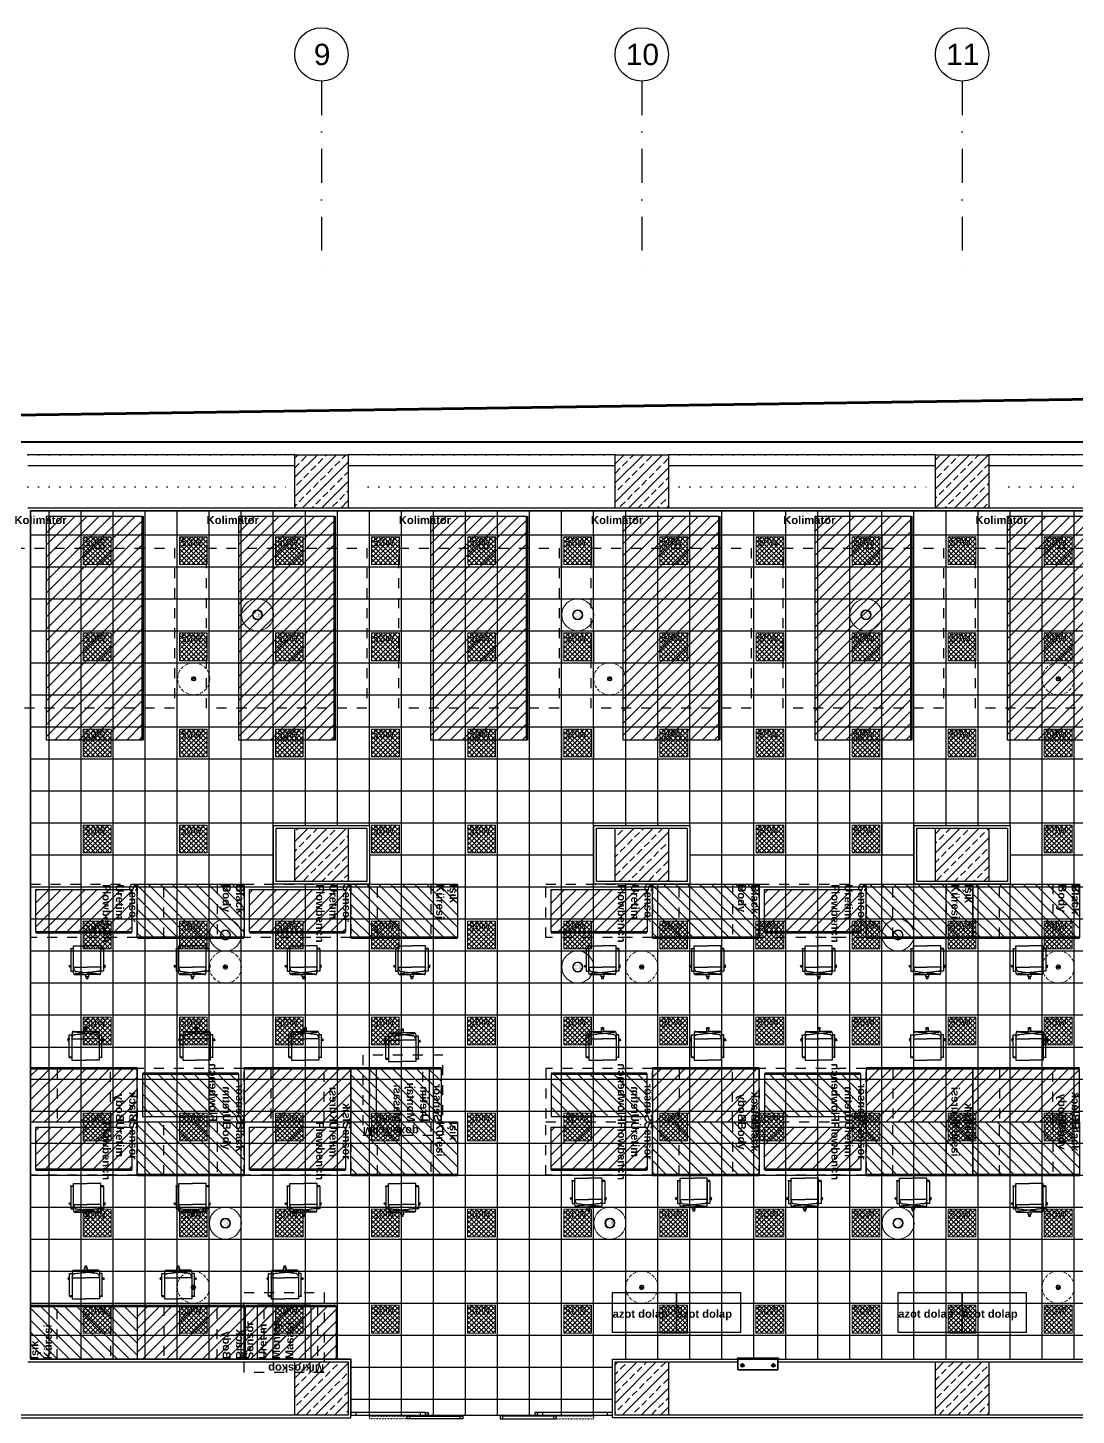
# Model space of a CAD drawing. Header units: centimetres. Extents: x 405564 to 502064, y 46284 to 60634.
# Drawn here: x 480250 to 482214, y 55033 to 57633 of the extents above; entities that cross this region are included whole.
import ezdxf
from ezdxf.enums import TextEntityAlignment as Align
from ezdxf.xclip import XClip

# ---------------------------------------------------------------- set-up
doc = ezdxf.new("R2010")
doc.units = ezdxf.units.CM
doc.header["$XCLIPFRAME"] = 0
for name, pattern in [('3+1_3b$0$DASHED', [0.25, 0.125, -0.125]), ('ACAD_ISO07W100', [3, 0, -3]), ('BORDER', [1.75, 0.5, -0.25, 0.5, -0.25, 0, -0.25]), ('DASHDOT', [25.4, 12.7, -6.35, 0, -6.35]), ('DOT', [0.25, 0, -0.25]), ('HIDDEN', [9.525, 6.35, -3.175])]:
    doc.linetypes.add(name, pattern=pattern)
doc.layers.get('0').update_dxf_attribs({"color": 8, "lineweight": 9})
for name, color, linetype, lineweight in [('---___EB_draft00_parselsiniri', 8, 'BORDER', 9), ('0-KRCN-AYDINLATMA-130426', 8, 'Continuous', 9), ('0-KRCN-MİMARİ-220526', 8, 'Continuous', 9)]:
    doc.layers.add(name, color=color, linetype=linetype, lineweight=lineweight)
for name, color, linetype in [('0-KRCN-ASMATAVAN-130426', 8, 'Continuous'), ('AS_CIZGI_ARSA', 8, 'Continuous'), ('AS_DOS_TERAS_UST', 8, 'ACAD_ISO07W100'), ('AS_DUV_CIMENTO ESASLI PANEL CEPHE KAPLAMASI', 8, 'Continuous'), ('AS_DUV_GAZBETON', 8, 'Continuous'), ('AS_DUV_TEMIZ ODA PANELI', 8, 'Continuous'), ('AS_KAPI_CAM', 8, 'Continuous'), ('AS_KAPI_POZ', 8, 'Continuous'), ('AS_OLC_AKS', 8, 'Continuous'), ('AS_TA_BETONARME', 5, 'Continuous'), ('AS_TA_TARAMA', 8, 'Continuous'), ('AS_TEFR_CIHAZ', 8, 'Continuous'), ('AS_TEFR_MEK_YANGIN DOLAP TIP1 STANDART', 8, 'Continuous'), ('AS_TEFR_MOB', 8, 'Continuous')]:
    doc.layers.add(name, color=color, linetype=linetype)
doc.styles.add('_yazı-50', font='arial.ttf')
doc.styles.add('Kalin02', font='arialbd.ttf')
doc.styles.add('OLC-50', font='romans.shx', dxfattribs={"width": 0.5, "height": 0.15})
doc.styles.add('OLCU', font='romanstw.shx', dxfattribs={"width": 0.6})
doc.styles.add('TAHOMA', font='tahoma.ttf')
pattern_1 = [(225, (17560.68, -7819.299), (17.96051, -17.96051), []), (225, (17542.72, -7819.299), (17.96051, -17.96051), [12.7, -6.35])]

# ---------------------------------------------------------------- blocks, each defined once
blk = doc.blocks.new('50W 60x60 cm  SIVA ALTI LED ARMATÜR')
at = {"layer": '0-KRCN-AYDINLATMA-130426'}
h = blk.add_hatch(dxfattribs=at)
h.set_pattern_fill('ANSI37', color=256, scale=0.2)
h.paths.add_polyline_path([(-2.6, 2.59), (2.6, 2.59), (2.6, -2.61), (-2.6, -2.61)])
for points in [[(-3, 2.99), (3, 2.99), (3, -3.01), (-3, -3.01)], [(-2.6, 2.59), (2.6, 2.59), (2.6, -2.61), (-2.6, -2.61)]]:
    blk.add_lwpolyline(points, close=True, dxfattribs=at)
at = {"layer": '0-KRCN-AYDINLATMA-130426', "insert": (-2.35, 2.34), "char_height": 1.5, "attachment_point": 1, "style": 'TAHOMA'}
blk.add_mtext_dynamic_manual_height_columns('{\\fTahoma|b0|i0|c162|p34;50W}', width=1.5, gutter_width=1.25, heights=[0], dxfattribs=at)
blk = doc.blocks.new('ABB 6131-31-24-500')
at = {"layer": '0-KRCN-AYDINLATMA-130426'}
for p, q in [((-4, -1), (-4, 1)), ((3.2, 1), (-3.2, 1)), ((-3.2, -0.8), (-3.2, 0.8)), ((-1, 4), (1, 4)), ((-1, -0.9), (-1, 1)), ((-0.8, 3.2), (0.8, 3.2)), ((1, -0.9), (1, 1)), ((3.2, 0.8), (3.2, -0.8)), ((4, 1), (4, -1)), ((3.2, -0.9), (-3.2, -0.9)), ((1, -4), (-1, -4)), ((0.8, -3.2), (-0.8, -3.2))]:
    blk.add_line(p, q, dxfattribs=at)
at = {"layer": '0-KRCN-AYDINLATMA-130426', "linetype": 'HIDDEN'}
blk.add_circle((0, 0), 30, dxfattribs=at)
at = {"layer": '0-KRCN-AYDINLATMA-130426'}
for centre, radius in [((-0.5, 0), 0.089), ((0, 0), 0.16), ((0.5, 0), 0.089)]:
    blk.add_circle(centre, radius, dxfattribs=at)
for centre, radius, start, end in [((-1, 1), 3.01, 90, 180), ((-0.8, 0.8), 2.41, 90, 180), ((0.8, 0.8), 2.41, 0, 90), ((1, 1), 3.01, 0, 90), ((-1, -1), 3.01, 180, 270), ((-0.8, -0.8), 2.41, 180, 270), ((0.8, -0.8), 2.41, 270, 0), ((1, -1), 3.01, 270, 0)]:
    blk.add_arc(centre, radius, start, end, dxfattribs=at)
blk = doc.blocks.new('ASMA TAVA TİPİ HOPARLÖR')
at = {"layer": '0-KRCN-AYDINLATMA-130426', "const_width": 0.317}
blk.add_lwpolyline([(0.3, -4.4, 0.598176), (1.3, -3.9), (1.3, 3.9, 0.598176), (0.3, 4.4), (-2.7, 2.4, -0.147433), (-3, 2.3), (-5.1, 2.3, 0.414214), (-5.7, 1.7), (-5.7, -1.7, 0.414214), (-5.1, -2.3), (-3, -2.3, -0.147433), (-2.7, -2.4)], format="xyb", close=True, dxfattribs=at)
for points in [[(2.4, 1.3, -0.601398), (2.4, -1.3)], [(2.8, 2.5, -0.658812), (2.8, -2.5)], [(3.2, 3.7, -0.680488), (3.2, -3.7)]]:
    blk.add_lwpolyline(points, format="xyb", dxfattribs=at)
at = {"layer": '0-KRCN-AYDINLATMA-130426'}
blk.add_circle((0, 0), 30, dxfattribs=at)
at = {"layer": '0-KRCN-AYDINLATMA-130426', "ltscale": 0.1}
for radius in [9.5, 8.23]:
    blk.add_circle((0, 0), radius, dxfattribs=at)
blk = doc.blocks.new('G$C546873DE')
at = {"layer": '0-KRCN-AYDINLATMA-130426', "xscale": 10, "yscale": 10, "zscale": 10}
for p in [(9815.7, 9518.6), (9995.7, 9518.6), (10175.7, 9518.6), (10355.7, 9518.6), (10535.7, 9518.6), (10715.7, 9518.6), (10895.7, 9518.6), (11075.7, 9518.6), (11255.7, 9518.6), (11435.7, 9518.6), (11615.7, 9518.6), (9815.7, 9338.6), (9995.7, 9338.6), (10175.7, 9338.6), (10355.7, 9338.6), (10535.7, 9338.6), (10715.7, 9338.6), (10895.7, 9338.6), (11075.7, 9338.6), (11255.7, 9338.6), (11435.7, 9338.6), (11615.7, 9338.6), (9815.7, 9158.6), (9995.7, 9158.6), (10175.7, 9158.6), (10355.7, 9158.6), (10535.7, 9158.6), (10715.7, 9158.6), (10895.7, 9158.6), (11075.7, 9158.6), (11255.7, 9158.6), (11435.7, 9158.6), (11615.7, 9158.6), (9815.7, 8978.6), (9995.7, 8978.6), (10355.7, 8978.6), (10535.7, 8978.6), (11075.7, 8978.6), (11255.7, 8978.6), (11615.7, 8978.6), (9815.6, 8798.7), (9995.6, 8798.7), (10175.6, 8798.7), (10355.6, 8798.7), (10535.6, 8798.7), (10715.6, 8798.7), (10895.6, 8798.7), (11075.6, 8798.7), (11255.6, 8798.7), (11435.6, 8798.7), (11615.6, 8798.7), (9815.6, 8618.7), (9995.6, 8618.7), (10175.6, 8618.7), (10355.6, 8618.7), (10535.6, 8618.7), (10715.6, 8618.7), (10895.6, 8618.7), (11075.6, 8618.7), (11255.6, 8618.7), (11435.6, 8618.7), (11615.6, 8618.7), (9815.6, 8438.7), (9995.6, 8438.7), (10175.6, 8438.7), (10355.6, 8438.7), (10535.6, 8438.7), (10715.6, 8438.7), (10895.6, 8438.7), (11075.6, 8438.7), (11255.6, 8438.7), (11435.6, 8438.7), (11615.6, 8438.7), (9815.6, 8258.7), (9995.6, 8258.7), (10175.6, 8258.7), (10355.6, 8258.7), (10535.6, 8258.7), (10715.6, 8258.7), (10895.6, 8258.7), (11075.6, 8258.7), (11255.6, 8258.7), (11435.6, 8258.7), (11615.6, 8258.7), (9815.6, 8078.7), (9995.6, 8078.7), (10175.6, 8078.7), (10355.6, 8078.7), (10535.6, 8078.7), (10715.6, 8078.7), (10895.6, 8078.7), (11075.6, 8078.7), (11255.6, 8078.7), (11435.6, 8078.7), (11615.6, 8078.7)]:
    blk.add_blockref('50W 60x60 cm  SIVA ALTI LED ARMATÜR', p, dxfattribs=at)
at = {"layer": '0-KRCN-AYDINLATMA-130426'}
for name, p in [('ASMA TAVA TİPİ HOPARLÖR', (10115.8, 9398.5)), ('ASMA TAVA TİPİ HOPARLÖR', (10715.7, 9398.5)), ('ASMA TAVA TİPİ HOPARLÖR', (11255.7, 9398.5)), ('ABB 6131-31-24-500', (9996.4, 9278.5)), ('ABB 6131-31-24-500', (10775.7, 9278.5)), ('ABB 6131-31-24-500', (11615.7, 9278.5)), ('ASMA TAVA TİPİ HOPARLÖR', (10055.8, 8798.5)), ('ASMA TAVA TİPİ HOPARLÖR', (11315.6, 8798.5)), ('ABB 6131-31-24-500', (10055.8, 8738.5)), ('ASMA TAVA TİPİ HOPARLÖR', (10715.7, 8738.5)), ('ABB 6131-31-24-500', (10835.7, 8738.5)), ('ABB 6131-31-24-500', (11615.8, 8738.5)), ('ASMA TAVA TİPİ HOPARLÖR', (10055.8, 8258.5)), ('ASMA TAVA TİPİ HOPARLÖR', (10776, 8258.5)), ('ASMA TAVA TİPİ HOPARLÖR', (11315.7, 8258.5)), ('ABB 6131-31-24-500', (9995.7, 8138.5)), ('ABB 6131-31-24-500', (10835.7, 8138.5)), ('ABB 6131-31-24-500', (11615.7, 8138.5))]:
    blk.add_blockref(name, p, dxfattribs=at)
blk = doc.blocks.new('KOLİMATÖR')
at = {"layer": 'AS_TEFR_CIHAZ'}
h = blk.add_hatch(dxfattribs=at)
h.set_pattern_fill('ANSI31', color=1, scale=5)
h.paths.add_polyline_path([(273065.8, -38594.1), (273245.8, -38594.1), (273245.8, -39014.1), (273065.8, -39014.1)])
at = {"layer": 'AS_TEFR_CIHAZ', "color": 1}
blk.add_lwpolyline([(273065.8, -38594.1), (273245.8, -38594.1), (273245.8, -39014.1), (273065.8, -39014.1), (273065.8, -38594.1)], dxfattribs=at)
at = {"layer": 'AS_TEFR_CIHAZ', "color": 1, "const_width": 5}
blk.add_lwpolyline([(273245.8, -39014.1), (273245.8, -38594.1)], dxfattribs=at)
at = {"layer": 'AS_TEFR_CIHAZ', "color": 1, "linetype": '3+1_3b$0$DASHED', "ltscale": 150}
blk.add_lwpolyline([(273005.8, -38654.1), (273305.8, -38654.1), (273305.8, -38954.1), (273005.8, -38954.1), (273005.8, -38654.1)], dxfattribs=at)
at = {"layer": 'AS_TEFR_CIHAZ', "insert": (273005.8, -38594.1), "char_height": 15, "attachment_point": 1, "style": 'Kalin02'}
blk.add_mtext_dynamic_manual_height_columns('Kolimatör', width=590.732, gutter_width=750, heights=[137.1], dxfattribs=at)
blk = doc.blocks.new('BLACKBODY')
at = {"layer": 'AS_TEFR_CIHAZ'}
h = blk.add_hatch(dxfattribs=at)
h.set_pattern_fill('ANSI31', color=1, scale=5)
h.paths.add_polyline_path([(273634.1, -38743.3), (273734.1, -38743.3), (273734.1, -38943.3), (273634.1, -38943.3)])
at = {"layer": 'AS_TEFR_CIHAZ', "color": 1}
blk.add_lwpolyline([(273634.1, -38743.3), (273734.1, -38743.3), (273734.1, -38943.3), (273634.1, -38943.3), (273634.1, -38743.3)], dxfattribs=at)
at = {"layer": 'AS_TEFR_CIHAZ', "color": 1, "const_width": 5}
blk.add_lwpolyline([(273734.1, -38943.3), (273734.1, -38743.3)], dxfattribs=at)
at = {"layer": 'AS_TEFR_CIHAZ', "color": 1, "linetype": '3+1_3b$0$DASHED', "ltscale": 150}
blk.add_lwpolyline([(273634.1, -38793.3), (273734.1, -38793.3), (273734.1, -38893.3), (273634.1, -38893.3), (273634.1, -38793.3)], dxfattribs=at)
at = {"layer": 'AS_TEFR_CIHAZ', "insert": (273634.1, -38743.3), "char_height": 15, "attachment_point": 1, "style": 'Kalin02'}
blk.add_mtext_dynamic_manual_height_columns('Black\\PBody', width=590.732, gutter_width=750, heights=[137.1], dxfattribs=at)
blk = doc.blocks.new('IŞIK KÜRESİ')
at = {"layer": 'AS_TEFR_CIHAZ'}
h = blk.add_hatch(dxfattribs=at)
h.set_pattern_fill('ANSI31', color=1, scale=5)
h.set_pattern_definition([(45, (331.956, 0), (-11.22532015, 11.22532015), [])])
h.paths.add_polyline_path([(273966, -38743.3), (274066, -38743.3), (274066, -38943.3), (273966, -38943.3)])
at = {"layer": 'AS_TEFR_CIHAZ', "color": 1}
blk.add_lwpolyline([(273966, -38743.3), (274066, -38743.3), (274066, -38943.3), (273966, -38943.3), (273966, -38743.3)], dxfattribs=at)
at = {"layer": 'AS_TEFR_CIHAZ', "color": 1, "const_width": 5}
blk.add_lwpolyline([(274066, -38743.3), (274066, -38943.3)], dxfattribs=at)
at = {"layer": 'AS_TEFR_CIHAZ', "color": 1, "linetype": '3+1_3b$0$DASHED', "ltscale": 150}
blk.add_lwpolyline([(273966, -38793.3), (274066, -38793.3), (274066, -38893.3), (273966, -38893.3), (273966, -38793.3)], dxfattribs=at)
at = {"layer": 'AS_TEFR_CIHAZ', "insert": (273966, -38743.3), "char_height": 15, "attachment_point": 1, "style": 'Kalin02'}
blk.add_mtext_dynamic_manual_height_columns('Işık\\PKüresi', width=590.732, gutter_width=750, heights=[137.1], dxfattribs=at)
blk = doc.blocks.new('Sensör Üretim Flowbench')
at = {"layer": 'AS_TEFR_CIHAZ'}
h = blk.add_hatch(dxfattribs=at)
h.set_pattern_fill('ANSI31', color=1, scale=5)
h.paths.add_polyline_path([(274810.3, -38830.2), (274810.3, -38910.2), (274630.3, -38910.2), (274630.3, -38830.2)])
at = {"layer": 'AS_TEFR_CIHAZ', "color": 1, "linetype": '3+1_3b$0$DASHED', "ltscale": 150}
blk.add_lwpolyline([(274620.3, -38820.2), (274820.3, -38820.2), (274820.3, -38920.2), (274620.3, -38920.2), (274620.3, -38820.2)], dxfattribs=at)
at = {"layer": 'AS_TEFR_CIHAZ', "color": 1}
blk.add_lwpolyline([(274810.3, -38830.2), (274810.3, -38910.2), (274630.3, -38910.2), (274630.3, -38830.2), (274810.3, -38830.2)], dxfattribs=at)
at = {"layer": 'AS_TEFR_CIHAZ', "color": 1, "const_width": 5}
blk.add_lwpolyline([(274630.3, -38910.2), (274810.3, -38910.2)], dxfattribs=at)
at = {"layer": 'AS_TEFR_CIHAZ', "insert": (274820.3, -38820.2), "char_height": 15, "attachment_point": 1, "rotation": 270, "style": 'Kalin02'}
blk.add_mtext_dynamic_manual_height_columns('Sensör \\PÜretim \\PFlowbench', width=590.732, gutter_width=750, heights=[137.1], dxfattribs=at)
blk = doc.blocks.new('Sensör Üretim Montajı Masası')
at = {"layer": 'AS_TEFR_CIHAZ'}
h = blk.add_hatch(dxfattribs=at)
h.set_pattern_fill('ANSI31', color=1, scale=5)
h.paths.add_polyline_path([(275139.2, -38994.4), (275139.2, -38894.4), (275309.2, -38894.4), (275309.2, -38994.4)])
at = {"layer": 'AS_TEFR_CIHAZ', "color": 1}
blk.add_lwpolyline([(275139.2, -38994.4), (275139.2, -38894.4), (275309.2, -38894.4), (275309.2, -38994.4), (275139.2, -38994.4)], dxfattribs=at)
at = {"layer": 'AS_TEFR_CIHAZ', "color": 1, "linetype": '3+1_3b$0$DASHED', "ltscale": 150}
blk.add_lwpolyline([(275174.2, -38894.4), (275274.2, -38894.4), (275274.2, -38994.4), (275174.2, -38994.4), (275174.2, -38894.4)], dxfattribs=at)
at = {"layer": 'AS_TEFR_CIHAZ', "color": 1, "const_width": 5}
blk.add_lwpolyline([(275139.1, -38994.4), (275309.2, -38994.4)], dxfattribs=at)
at = {"layer": 'AS_TEFR_CIHAZ', "insert": (275309.2, -38894.4), "char_height": 15, "attachment_point": 1, "rotation": 270, "style": 'Kalin02'}
blk.add_mtext_dynamic_manual_height_columns('Sensör \\PÜretim \\PMontajı \\PMasası', width=590.732, gutter_width=750, heights=[137.1], dxfattribs=at)
blk = doc.blocks.new('Mikroskop')
at = {"layer": 'AS_TEFR_CIHAZ'}
h = blk.add_hatch(dxfattribs=at)
h.set_pattern_fill('ANSI31', color=1, scale=5)
h.paths.add_polyline_path([(274804.8, -38860.5), (274904.8, -38860.5), (274904.8, -38960.5), (274804.8, -38960.5)])
at = {"layer": 'AS_TEFR_CIHAZ', "color": 1, "linetype": '3+1_3b$0$DASHED', "ltscale": 150}
blk.add_lwpolyline([(274779.8, -38835.5), (274929.8, -38835.5), (274929.8, -38985.5), (274779.8, -38985.5), (274779.8, -38835.5)], dxfattribs=at)
at = {"layer": 'AS_TEFR_CIHAZ', "color": 1}
blk.add_lwpolyline([(274804.8, -38860.5), (274904.8, -38860.5), (274904.8, -38960.5), (274804.8, -38960.5), (274804.8, -38860.5)], dxfattribs=at)
at = {"layer": 'AS_TEFR_CIHAZ', "color": 1, "const_width": 5}
blk.add_lwpolyline([(274804.8, -38960.5), (274904.8, -38960.5)], dxfattribs=at)
at = {"layer": 'AS_TEFR_CIHAZ', "insert": (274779.8, -38835.5), "char_height": 15, "attachment_point": 1, "style": 'Kalin02'}
blk.add_mtext_dynamic_manual_height_columns('Mikroskop', width=590.732, gutter_width=750, heights=[137.1], dxfattribs=at)
blk = doc.blocks.new('sandalye_')
at = {"layer": 'AS_TEFR_MOB', "linetype": 'ByBlock', "ltscale": 25}
for points in [[(260035.8, -40511.3), (260035.8, -40506.8), (260030.9, -40506.8), (260030.9, -40511.3)], [(260031.5, -40506.8), (260031.5, -40503.8), (260035.3, -40503.8), (260035.3, -40506.8)], [(260002.8, -40525.2), (260000.6, -40524.5), (259999.4, -40528.1), (260002.8, -40529.2)], [(260002.7, -40525.2), (260001.5, -40528.8)], [(260002.8, -40525.4), (260001.7, -40528.8)], [(260007.8, -40524.5), (260007.8, -40564.9), (260033.4, -40564.9)], [(260007.8, -40525.2), (260033.4, -40525.2)], [(260009.7, -40511.3), (260033.4, -40511.3)], [(260057, -40511.3), (260033.4, -40511.3)], [(260058.9, -40524.5), (260058.9, -40564.9), (260033.4, -40564.9)], [(260058.9, -40525.2), (260033.4, -40525.2)], [(260063.9, -40525.2), (260066.1, -40524.5), (260067.3, -40528.1), (260063.9, -40529.2)], [(260063.9, -40525.4), (260065.1, -40528.8)], [(260064.1, -40525.2), (260065.2, -40528.8)], [(260002.8, -40559.4), (260002.8, -40560.4), (260007.8, -40560.4), (260007.8, -40559.4)], [(260063.9, -40559.4), (260063.9, -40560.4), (260059, -40560.4), (260059, -40559.4)]]:
    blk.add_lwpolyline(points, dxfattribs=at)
for points in [[(260007.8, -40559.4), (260002.8, -40559.4), (260002.8, -40517.4), (260007.8, -40517.4)], [(260059, -40559.4), (260063.9, -40559.4), (260063.9, -40517.4), (260059, -40517.4)]]:
    blk.add_lwpolyline(points, close=True, dxfattribs=at)
for points in [[(260033.4, -40514.8, -0.048176), (260031.6, -40514.8, -0.000623), (260029.1, -40514.6, -0.003131), (260022.4, -40513.8, 0.007334), (260011.4, -40512.7, -0.309457), (260010.5, -40511.9, 0.002444), (260010.4, -40511.5, 0.476314), (260010.2, -40511.4, 0.375136), (260009, -40511.6, 0.082453), (260008.7, -40512.2, 0.046929), (260008.2, -40513.8, 0.002381), (260007.9, -40515.3, 0.007794), (260007.8, -40516.4), (260007.8, -40524.5, -0.011445), (260008.4, -40521.5, -0.082784), (260009.2, -40519.5, -0.150147), (260010.3, -40518.5, 0.242317), (260010.4, -40518.4, -0.036292), (260010.5, -40518, -0.114957), (260010.8, -40517.6, -0.16132), (260011.4, -40517.2, -0.020506), (260013.9, -40517, 0.024793), (260022.4, -40516.1, -0.030903), (260033.4, -40515.1, -1.030607)], [(260033.4, -40514.8, 0.048176), (260035.1, -40514.8, 0.000623), (260037.6, -40514.6, 0.003131), (260044.3, -40513.8, -0.007334), (260055.3, -40512.7, 0.309457), (260056.2, -40511.9, -0.002444), (260056.3, -40511.5, -0.476314), (260056.5, -40511.4, -0.375136), (260057.7, -40511.6, -0.082453), (260058, -40512.2, -0.046929), (260058.5, -40513.8, -0.002381), (260058.8, -40515.3, -0.007794), (260058.9, -40516.4), (260058.9, -40524.5, 0.011445), (260058.4, -40521.5, 0.082784), (260057.6, -40519.5, 0.150147), (260056.4, -40518.5, -0.242317), (260056.3, -40518.4, 0.036292), (260056.2, -40518, 0.114957), (260055.9, -40517.6, 0.16132), (260055.3, -40517.2, 0.020506), (260052.8, -40517, -0.024793), (260044.3, -40516.1, 0.030903), (260033.4, -40515.1, 1.030607)]]:
    blk.add_lwpolyline(points, format="xyb", dxfattribs=at)
blk = doc.blocks.new('A.8_cihazlar')
at = {"layer": 'AS_TEFR_MOB'}
for points in [[(-2455, -1520), (-2335, -1520), (-2335, -1595), (-2455, -1595)], [(-2335, -1520), (-2215, -1520), (-2215, -1595), (-2335, -1595)], [(-1920, -1520), (-1800, -1520), (-1800, -1595), (-1920, -1595)], [(-1800, -1520), (-1680, -1520), (-1680, -1595), (-1800, -1595)]]:
    blk.add_lwpolyline(points, close=True, dxfattribs=at)
at = {"layer": 'AS_TEFR_CIHAZ', "color": 1}
for name, p in [('KOLİMATÖR', (-276580.8, 38529.1)), ('KOLİMATÖR', (-276220.8, 38529.1)), ('KOLİMATÖR', (-275860.8, 38529.1)), ('KOLİMATÖR', (-275500.8, 38529.1)), ('KOLİMATÖR', (-275140.8, 38529.1)), ('KOLİMATÖR', (-274780.8, 38529.1)), ('Sensör Üretim Flowbench', (-278165.3, 38065.2)), ('Sensör Üretim Flowbench', (-277765.3, 38065.2)), ('Sensör Üretim Flowbench', (-277200.2, 38065.2)), ('Sensör Üretim Flowbench', (-276800.2, 38065.2)), ('Sensör Üretim Flowbench', (-278165.3, 37620.2)), ('Sensör Üretim Flowbench', (-277765.3, 37620.2)), ('Sensör Üretim Flowbench', (-277200.2, 37620.2)), ('Sensör Üretim Flowbench', (-276800.2, 37620.2))]:
    blk.add_blockref(name, p, dxfattribs=at)
at = {"layer": 'AS_TEFR_CIHAZ', "color": 3, "rotation": 270}
for p in [(35598.3, 272879.1), (36563.4, 272879.1), (37163.4, 272879.1), (35598.3, 272434.1), (36563.4, 272434.1)]:
    blk.add_blockref('BLACKBODY', p, dxfattribs=at)
at = {"layer": 'AS_TEFR_CIHAZ', "color": 41, "true_color": 0xf4ee51}
for p, rotation in [((35998.3, 273211), 270), ((36963.4, 273211), 270), ((35998.3, 272766), 270), ((36963.4, 272766), 270), ((-42288.3, -275611), 90)]:
    blk.add_blockref('IŞIK KÜRESİ', p, dxfattribs=dict(at, rotation=rotation))
at = {"layer": 'AS_TEFR_CIHAZ', "color": 1, "xscale": -1, "rotation": 180}
for name, p in [('Sensör Üretim Flowbench', (-277965.3, -40020.2)), ('Mikroskop', (-277702.1, -40060.5)), ('Sensör Üretim Flowbench', (-277200.2, -40020.2)), ('Sensör Üretim Flowbench', (-276800.2, -40020.2)), ('Sensör Üretim Montajı Masası', (-278084.1, -40094.4))]:
    blk.add_blockref(name, p, dxfattribs=at)
at = {"layer": 'AS_TEFR_CIHAZ', "color": 3, "xscale": -1, "rotation": 270}
for p in [(35398.3, -274834.1), (36563.4, -274834.1), (37163.4, -274834.1), (35598.3, -275279.1)]:
    blk.add_blockref('BLACKBODY', p, dxfattribs=at)
at = {"layer": 'AS_TEFR_CIHAZ', "color": 41, "true_color": 0xf4ee51, "xscale": -1, "rotation": 270}
for p in [(35798.3, -275166), (36963.4, -275166)]:
    blk.add_blockref('IŞIK KÜRESİ', p, dxfattribs=at)
at = {"layer": 'AS_TEFR_CIHAZ', "color": 1}
for name, p, rotation in [('BLACKBODY', (37163.4, 272434.1), 270), ('Mikroskop', (271784.8, -40505.2), 180), ('Sensör Üretim Montajı Masası', (272166.8, -40539.4), 180)]:
    blk.add_blockref(name, p, dxfattribs=dict(at, rotation=rotation))
at = {"layer": 'AS_TEFR_MOB', "color": 1, "xscale": -1, "rotation": 180}
for p in [(-263472, -41435.5), (-263275, -41435.5), (-263067.1, -41435.5), (-262863.8, -41435.5), (-262506.9, -41435.5), (-262309.9, -41435.5), (-262102, -41435.5), (-261898.7, -41435.5), (-261706.9, -41435.5), (-263472, -41880.5), (-263275, -41880.5), (-263067.1, -41880.5), (-262882, -41880.5), (-262533.1, -41870.7), (-262336.1, -41870.7), (-262128.1, -41870.7), (-261924.9, -41870.7), (-261706.9, -41880.5)]:
    blk.add_blockref('sandalye_', p, dxfattribs=at)
at = {"layer": 'AS_TEFR_MOB', "color": 1}
for p in [(-263475, 39480.5), (-263267.1, 39480.5), (-263063.8, 39480.5), (-262882.2, 39477.9), (-262506.9, 39480.5), (-262309.9, 39480.5), (-262102, 39480.5), (-261898.7, 39480.5), (-261706.9, 39480.5)]:
    blk.add_blockref('sandalye_', p, dxfattribs=at)
at = {"layer": 'AS_TEFR_MOB', "color": 1, "xscale": -1}
for p in [(256592.3, 39032.9), (256764.9, 39032.9), (256964.9, 39032.9)]:
    blk.add_blockref('sandalye_', p, dxfattribs=at)
at = {"layer": 'AS_TEFR_CIHAZ', "char_height": 15, "attachment_point": 3, "style": 'Kalin02'}
for insert in [(-2350.9, -1552.3), (-2230.9, -1552.3), (-1815.9, -1552.3), (-1695.9, -1552.3)]:
    blk.add_mtext_dynamic_manual_height_columns('azot dolap', width=148.766, gutter_width=750, heights=[23.8], dxfattribs=dict(at, insert=insert))
blk = doc.blocks.new('OPK-temizoda-panel-00')
at = {"layer": 'AS_DUV_TEMIZ ODA PANELI'}
for points in [[(4550, -1650), (5150, -1650), (5150, -1750), (4450, -1750)], [(4445, -1755), (5155, -1755), (5155, -1645), (4555, -1645), (4555, -55), (8045, -55), (8045, -1645), (7445, -1645), (7445, -1755), (7485, -1755), (7485, -1770), (7490, -1770), (7490, -1750), (7450, -1750), (7450, -1650), (8050, -1650), (8050, -50), (4550, -50)]]:
    blk.add_lwpolyline(points, dxfattribs=at)
for points in [[(5010, -645), (5190, -645), (5190, -755), (5010, -755)], [(5610, -645), (5790, -645), (5790, -755), (5610, -755)], [(6210, -645), (6390, -645), (6390, -755), (6210, -755)], [(5015, -650), (5185, -650), (5185, -750), (5015, -750)], [(5615, -650), (5785, -650), (5785, -750), (5615, -750)], [(6215, -650), (6385, -650), (6385, -750), (6215, -750)], [(5645, -1645), (6955, -1645), (6955, -1755), (5645, -1755)], [(5650, -1650), (6950, -1650), (6950, -1750), (5650, -1750)]]:
    blk.add_lwpolyline(points, close=True, dxfattribs=at)
blk = doc.blocks.new('OPK-site-surrounding-R01')
at = {"layer": '---___EB_draft00_parselsiniri', "linetype": 'DASHDOT', "ltscale": 5, "const_width": 5, "flags": 128}
blk.add_lwpolyline([(-303.7, 52.5), (22545.3, 391.1), (23723.4, -711), (24047.6, -4450), (-299.9, -4450)], close=True, dxfattribs=at)
blk = doc.blocks.new('CEPHE KATMANLARI ZEMİN KAT')
at = {"layer": 'AS_DUV_CIMENTO ESASLI PANEL CEPHE KAPLAMASI'}
for points in [[(565, -1825), (-25, -1825), (-25, 25), (8205, 25), (8205, -25), (8212.5, -25)], [(565, -1823.8), (-23.8, -1823.8), (-23.8, 23.7), (8203.8, 23.7), (8203.8, -26.2), (8212.5, -26.2)]]:
    blk.add_lwpolyline(points, dxfattribs=at)
blk = doc.blocks.new('YANGIN DOLAP TIP1 75X100X20 PLAN')
blk.add_wipeout([(0, -22), (38.3, -22), (38.4, -22), (38.4, -21.9), (38.5, -21.9), (38.5, -21.8), (38.5, -20.2), (38.5, -20.1), (38.4, -20.1), (38.4, -20), (38.3, -20), (37.5, -20), (37.5, 0), (0, 0), (-37.5, 0), (-37.5, -20), (-38.3, -20), (-38.4, -20), (-38.4, -20.1), (-38.5, -20.1), (-38.5, -20.2), (-38.5, -21.8), (-38.5, -21.9), (-38.4, -21.9), (-38.4, -22), (-38.3, -22)])
for p, q in [((37.5, -20), (-37.5, -20)), ((-24.8, -8.5), (-33.2, -8.5)), ((-29, -4.2), (-29, -12.8)), ((24.8, -8.5), (33.2, -8.5)), ((29, -4.3), (29, -12.8))]:
    blk.add_line(p, q)
blk.add_lwpolyline([(37.5, 0), (-37.5, 0), (-37.5, -20), (-35.4, -20), (-35.4, -18.8), (-35.5, -18.8), (-35.5, -19.9), (-37.4, -19.9), (-37.4, -0.1), (37.4, -0.1), (37.4, -19.9), (35.5, -19.9), (35.5, -18.8), (35.4, -18.8), (35.4, -20), (37.5, -20)], close=True)
blk.add_lwpolyline([(-37.5, -20), (-38.3, -20, 0.414214), (-38.5, -20.2), (-38.5, -21.8, 0.414214), (-38.3, -22), (38.3, -22, 0.414214), (38.5, -21.8), (38.5, -20.2, 0.414214), (38.3, -20), (37.5, -20), (37.5, -20.1), (38.3, -20.1, -0.414214), (38.4, -20.2), (38.4, -21.8, -0.414214), (38.3, -21.9), (-38.3, -21.9, -0.414214), (-38.4, -21.8), (-38.4, -20.2, -0.414214), (-38.3, -20.1), (-37.5, -20.1)], format="xyb", close=True)
for centre, radius in [((-29, -8.5), 3.15), ((-29, -8.5), 1.85), ((29, -8.5), 3.15), ((29, -8.5), 1.85)]:
    blk.add_circle(centre, radius)
blk = doc.blocks.new('axis baloon')
blk.add_circle((0, 0), 50)
at = {"style": '_yazı-50'}
blk.add_attdef('AXE', text='', height=40, dxfattribs=at).set_placement((0, 0), align=Align.MIDDLE_CENTER)
blk = doc.blocks.new('Aks_P')
at = {"layer": 'AS_OLC_AKS', "linetype": 'DASHDOT', "ltscale": 5}
for points in [[(5220, 750), (5220, 400)], [(5820, 750), (5820, 400)], [(6420, 750), (6420, 400)]]:
    blk.add_lwpolyline(points, dxfattribs=at)
at = {"layer": 'AS_OLC_AKS'}
ref = blk.add_blockref('axis baloon', (5220, 800), dxfattribs=at)
ref.add_attrib('AXE', '9', dxfattribs={"layer": '0', "height": 40, "style": '_yazı-50'}).set_placement((5221.3, 800), align=Align.MIDDLE_CENTER)
ref = blk.add_blockref('axis baloon', (5820, 800), dxfattribs=at)
ref.add_attrib('AXE', '10', dxfattribs={"layer": '0', "height": 40, "style": '_yazı-50'}).set_placement((5821.3, 800), align=Align.MIDDLE_CENTER)
ref = blk.add_blockref('axis baloon', (6420, 800), dxfattribs=at)
ref.add_attrib('AXE', '11', dxfattribs={"layer": '0', "height": 40, "style": '_yazı-50'}).set_placement((6421.3, 800), align=Align.MIDDLE_CENTER)
blk = doc.blocks.new('*U605')
at = {"color": 0}
for p, q in [((130, 0), (10, 0)), ((480, 0), (360, 0)), ((10, -5), (130, -5)), ((360, -5), (480, -5))]:
    blk.add_line(p, q, dxfattribs=at)
for points in [[(0, 0), (0, -5), (10, -5), (10, 0)], [(130, 0), (130, -5), (140, -5), (140, 0)], [(350, 0), (350, -5), (360, -5), (360, 0)], [(480, 0), (480, -5), (490, -5), (490, 0)]]:
    blk.add_lwpolyline(points, close=True, dxfattribs=at)
at = {"style": 'OLCU', "width": 0.45, "flags": 1}
for tag, p in [('C-ICI-CNO', (15, -80)), ('C-DIVISYON1', (15, -105)), ('C-BOSLUK', (15, -130)), ('C-DIVISYON2', (15, -155))]:
    blk.add_attdef(tag, text='', height=20, dxfattribs=at).set_placement(p, align=Align.MIDDLE_LEFT)
at = {"color": 0, "style": 'OLCU', "width": 0.5, "flags": 1}
for tag, p in [('C-REZ1', (15, -215)), ('C-REZ2', (15, -240))]:
    blk.add_attdef(tag, text='', height=17.5, dxfattribs=at).set_placement(p, align=Align.MIDDLE_LEFT)
at = {"layer": 'AS_KAPI_POZ', "style": 'OLC-50', "width": 0.5}
blk.add_attdef('C-NO', text='', height=8, rotation=90, dxfattribs=at).set_placement((10, 5), align=Align.TOP_LEFT)
at = {"layer": 'AS_KAPI_POZ', "style": 'OLCU', "width": 0.45}
for tag, p in [('POZ+GEN-C', (50, 15)), ('YUK-C', (50, -20))]:
    blk.add_attdef(tag, text='', height=20, dxfattribs=at).set_placement(p, align=Align.MIDDLE_CENTER)
blk = doc.blocks.new('*U626')
for p, q in [((-30, -17), (65, -17)), ((65, -22), (-30, -22)), ((240, -17), (145, -17)), ((145, -22), (240, -22))]:
    blk.add_line(p, q)
at = {"linetype": 'DOT'}
for points in [[(-35, -22), (-105, -22), (-105, -17), (-35, -17)], [(245, -22), (315, -22), (315, -17), (245, -17)]]:
    blk.add_lwpolyline(points, close=True, dxfattribs=at)
for points in [[(-30, -22), (-35, -22), (-35, -17), (-30, -17)], [(5, -15), (0, -15), (0, -10), (5, -10)], [(70, -22), (65, -22), (65, -17), (70, -17)], [(140, -22), (145, -22), (145, -17), (140, -17)], [(205, -15), (210, -15), (210, -10), (205, -10)], [(240, -22), (245, -22), (245, -17), (240, -17)]]:
    blk.add_lwpolyline(points, close=True)
at = {"color": 3, "style": 'OLCU', "width": 0.5, "flags": 1}
for tag, p in [('K-DIVISYON', (-80, -85)), ('K-PBAR', (105, -85)), ('K-KAPITIP', (-80, -335))]:
    blk.add_attdef(tag, p, '', height=17.5, dxfattribs=at)
at = {"color": 5, "true_color": 0x0505ff, "style": 'OLCU', "width": 0.5, "flags": 1}
for tag, p in [('K-NEREDEN-NO', (-80, -110)), ('K-NEREYE-NO', (-80, -185)), ('K-DUVARTIP', (-80, -285)), ('K-ACILISYON', (-80, -310))]:
    blk.add_attdef(tag, p, '', height=17.5, dxfattribs=at)
at = {"color": 1, "true_color": 0xfa0000, "style": 'OLCU', "width": 0.5, "flags": 1}
for tag, p in [('K-IZLENEBILIRLIK', (105, -110)), ('K-TEKMELIK', (105, -135)), ('K-KONTROLTIPNEREDEN', (-80, -160)), ('K-BAND', (105, -160)), ('K-MENFEZ', (105, -210)), ('K-KONTROLTIPNEREYE', (-80, -235)), ('K-PENCERE', (105, -235)), ('K-KILITTIP', (-80, -260)), ('K-NOT-AS-MIMARI1', (105, -285)), ('K-NOT-ELEKTRIK', (105, -335)), ('K-NOT-YANGIN', (105, -360)), ('K-ACMAKAPAMASISTEMI', (-80, -385)), ('K-NOT-ISLETME', (105, -385)), ('K-YANGIN', (-80, -435))]:
    blk.add_attdef(tag, p, '', height=17.5, dxfattribs=at)
at = {"color": 220, "true_color": 0xf113d4, "style": 'OLCU', "width": 0.5, "flags": 1}
for tag, p in [('K-NEREDEN-AD', (-80, -135)), ('K-NEREYE-AD', (-80, -210))]:
    blk.add_attdef(tag, p, '', height=17.5, dxfattribs=at)
at = {"color": 0, "style": 'OLCU', "width": 0.5, "flags": 1}
for tag, p in [('K-TAMACILIRLIK', (105, -185)), ('K-NOT-AS-MIMARI2', (105, -310)), ('K-KASATIP', (-80, -360)), ('K-KURSUN', (-80, -410))]:
    blk.add_attdef(tag, p, '', height=17.5, dxfattribs=at)
at = {"color": 252, "style": 'OLCU', "width": 0.5, "flags": 1}
for tag, p in [('K-REZ1', (105, -435)), ('K-REZ2', (105, -460)), ('K-REZ3', (105, -485)), ('K-REZ4', (105, -510)), ('K-REZ5', (105, -535))]:
    blk.add_attdef(tag, p, '', height=17.5, dxfattribs=at)
at = {"layer": 'AS_KAPI_POZ', "style": 'OLCU', "width": 0.45}
for tag, p in [('YUK', (105, 23)), ('POZ+GEN', (105, -17))]:
    blk.add_attdef(tag, text='', height=20, dxfattribs=at).set_placement(p, align=Align.MIDDLE_CENTER)
at = {"layer": 'AS_KAPI_POZ', "color": 251, "style": 'OLCU', "width": 0.45, "flags": 1}
blk.add_attdef('K-DUVAR(CM)', text='', height=6, dxfattribs=at).set_placement((-5, -7.5), align=Align.MIDDLE_RIGHT)
at = {"layer": 'AS_KAPI_POZ', "style": 'OLCU', "width": 0.5}
blk.add_attdef('K-NO', text='', height=8, rotation=90, dxfattribs=at).set_placement((0, -26), align=Align.TOP_LEFT)
blk = doc.blocks.new('A$C6A10306C')
at = {"layer": 'AS_TA_TARAMA'}
h = blk.add_hatch(dxfattribs=at)
h.set_pattern_fill('ANSI33', color=256, scale=4, angle=180)
h.set_pattern_definition(pattern_1)
h.paths.add_polyline_path([(10185.68, -3901.45), (10185.68, -3801.45), (10285.68, -3801.45), (10285.68, -3901.45)])
h = blk.add_hatch(dxfattribs=at)
h.set_pattern_fill('ANSI33', color=256, scale=4, angle=180)
h.set_pattern_definition(pattern_1)
h.paths.add_polyline_path([(10785.68, -3901.45), (10785.68, -3801.45), (10885.68, -3801.45), (10885.68, -3901.45)])
h = blk.add_hatch(dxfattribs=at)
h.set_pattern_fill('ANSI33', color=256, scale=4, angle=180)
h.set_pattern_definition(pattern_1)
h.paths.add_polyline_path([(11385.68, -3801.45), (11485.68, -3801.45), (11485.68, -3901.45), (11385.68, -3901.45)])
h = blk.add_hatch(dxfattribs=at)
h.set_pattern_fill('ANSI33', color=256, scale=4, angle=180)
h.set_pattern_definition(pattern_1)
h.paths.add_polyline_path([(10185.68, -4501.45), (10285.68, -4501.45), (10285.68, -4601.45), (10185.68, -4601.45)])
h = blk.add_hatch(dxfattribs=at)
h.set_pattern_fill('ANSI33', color=256, scale=4, angle=180)
h.set_pattern_definition(pattern_1)
h.paths.add_polyline_path([(10785.68, -4501.45), (10885.68, -4501.45), (10885.68, -4601.45), (10785.68, -4601.45)])
h = blk.add_hatch(dxfattribs=at)
h.set_pattern_fill('ANSI33', color=256, scale=4, angle=180)
h.set_pattern_definition(pattern_1)
h.paths.add_polyline_path([(11385.68, -4501.45), (11485.68, -4501.45), (11485.68, -4601.45), (11385.68, -4601.45)])
h = blk.add_hatch(dxfattribs=at)
h.set_pattern_fill('ANSI33', color=256, scale=4, angle=180)
h.set_pattern_definition(pattern_1)
h.paths.add_polyline_path([(10185.68, -5501.45), (10285.68, -5501.45), (10285.68, -5601.45), (10185.68, -5601.45)])
h = blk.add_hatch(dxfattribs=at)
h.set_pattern_fill('ANSI33', color=256, scale=4, angle=180)
h.set_pattern_definition(pattern_1)
h.paths.add_polyline_path([(10785.68, -5501.45), (10885.68, -5501.45), (10885.68, -5601.45), (10785.68, -5601.45)])
h = blk.add_hatch(dxfattribs=at)
h.set_pattern_fill('ANSI33', color=256, scale=4, angle=180)
h.set_pattern_definition(pattern_1)
h.paths.add_polyline_path([(11385.68, -5501.45), (11485.68, -5501.45), (11485.68, -5601.45), (11385.68, -5601.45)])
at = {"layer": 'AS_CIZGI_ARSA', "linetype": 'DASHDOT', "ltscale": 5, "flags": 128}
blk.add_lwpolyline([(4831.96, -3798.91), (27681.01, -3460.36), (28859.04, -4562.43), (29183.31, -8301.44), (4835.8, -8301.44)], close=True, dxfattribs=at)
at = {"layer": 'AS_DOS_TERAS_UST', "linetype": 'DOT', "ltscale": 80}
for p, q in [((9685.68, -3801.45), (10185.68, -3801.45)), ((10785.68, -3801.45), (10285.68, -3801.45)), ((10885.68, -3801.45), (11385.68, -3801.45)), ((10885.68, -3801.45), (11385.68, -3801.45)), ((11985.68, -3801.45), (11485.68, -3801.45)), ((9685.68, -3861.45), (10185.68, -3861.45)), ((10785.68, -3861.45), (10285.68, -3861.45)), ((10885.68, -3861.45), (11385.68, -3861.45)), ((10885.68, -3861.45), (11385.68, -3861.45)), ((11985.68, -3861.45), (11485.68, -3861.45))]:
    blk.add_line(p, q, dxfattribs=at)
at = {"layer": 'AS_DUV_GAZBETON'}
for points in [[(10185.68, -3801.45), (9685.68, -3801.45)], [(9685.68, -3821.45), (10185.68, -3821.45)], [(10785.68, -3801.45), (10285.68, -3801.45)], [(10285.68, -3821.45), (10785.68, -3821.45)], [(11385.68, -3801.45), (10885.68, -3801.45)], [(10885.68, -3821.45), (11385.68, -3821.45)], [(11985.68, -3801.45), (11485.68, -3801.45)], [(11485.68, -3821.45), (11985.68, -3821.45)]]:
    blk.add_lwpolyline(points, dxfattribs=at)
at = {"layer": 'AS_TA_BETONARME'}
for p, q in [((10185.68, -3801.45), (10285.68, -3801.45)), ((10185.68, -3901.45), (10185.68, -3801.45)), ((10285.68, -3801.45), (10285.68, -3901.45)), ((10785.68, -3801.45), (10885.68, -3801.45)), ((10785.68, -3901.45), (10785.68, -3801.45)), ((10885.68, -3801.45), (10885.68, -3901.45)), ((10285.68, -3901.45), (10185.68, -3901.45)), ((10885.68, -3901.45), (10785.68, -3901.45))]:
    blk.add_line(p, q, dxfattribs=at)
for points in [[(11385.68, -3801.45), (11485.68, -3801.45), (11485.68, -3901.45), (11385.68, -3901.45)], [(10185.68, -4501.45), (10285.68, -4501.45), (10285.68, -4601.45), (10185.68, -4601.45)], [(10785.68, -4501.45), (10885.68, -4501.45), (10885.68, -4601.45), (10785.68, -4601.45)], [(11385.68, -4501.45), (11485.68, -4501.45), (11485.68, -4601.45), (11385.68, -4601.45)], [(10185.68, -5501.45), (10285.68, -5501.45), (10285.68, -5601.45), (10185.68, -5601.45)], [(10785.68, -5501.45), (10885.68, -5501.45), (10885.68, -5601.45), (10785.68, -5601.45)], [(11385.68, -5501.45), (11485.68, -5501.45), (11485.68, -5601.45), (11385.68, -5601.45)]]:
    blk.add_lwpolyline(points, close=True, dxfattribs=at)
ref = blk.add_blockref('OPK-site-surrounding-R01', (5135.68, -3851.45))
XClip(ref).set_block_clipping_path([(-5135.679684336, -9648.5463532069), (26364.320315664, 3851.4536467931)])
for name, p in [('OPK-temizoda-panel-00', (5135.68, -3851.45)), ('A.8_cihazlar', (13235.68, -3851.45))]:
    blk.add_blockref(name, p)
at = {"layer": 'AS_DUV_CIMENTO ESASLI PANEL CEPHE KAPLAMASI'}
blk.add_blockref('CEPHE KATMANLARI ZEMİN KAT', (5085.68, -3801.45), dxfattribs=at)
at = {"layer": 'AS_KAPI_CAM'}
for name, p in [('*U605', (10290.68, -5596.45)), ('*U626', (10430.68, -5586.45))]:
    blk.add_blockref(name, p, dxfattribs=at)
at = {"layer": 'AS_TEFR_MEK_YANGIN DOLAP TIP1 STANDART', "rotation": 180}
blk.add_blockref('YANGIN DOLAP TIP1 75X100X20 PLAN', (11053.18, -5516.45), dxfattribs=at)
blk.add_blockref('Aks_P', (5015.68, -3851.45))

msp = doc.modelspace()

# ---------------------------------------------------------------- linework, layer by layer
at = {"layer": '0-KRCN-ASMATAVAN-130426'}
for p, q in [((483744.7, 56727.6), (480254.7, 56727.6)), ((480254.7, 56727.6), (480254.7, 55137.6)), ((480289.7, 55137.6), (480289.7, 56727.6)), ((480349.7, 55137.6), (480349.7, 56727.6)), ((480409.7, 55137.6), (480409.7, 56727.6)), ((480469.7, 55137.6), (480469.7, 56727.6)), ((480529.7, 55137.6), (480529.7, 56727.6)), ((480589.7, 55137.6), (480589.7, 56727.6)), ((480649.7, 55137.6), (480649.7, 56727.6)), ((480709.7, 55137.6), (480709.7, 56727.6)), ((480769.7, 56137.6), (480769.7, 56727.6)), ((480829.7, 56137.6), (480829.7, 56727.6)), ((480889.7, 56137.6), (480889.7, 56727.6)), ((480949.7, 55032.6), (480949.7, 56727.6)), ((481009.7, 55032.6), (481009.7, 56727.6)), ((481069.7, 55032.6), (481069.7, 56727.6)), ((481129.7, 55032.6), (481129.7, 56727.6)), ((481189.7, 55032.6), (481189.7, 56727.6)), ((481249.7, 55032.6), (481249.7, 56727.6)), ((481309.7, 55032.6), (481309.7, 56727.6)), ((481369.7, 56137.6), (481369.7, 56727.6)), ((481429.7, 56137.6), (481429.7, 56727.6)), ((481489.7, 56137.6), (481489.7, 56727.6)), ((481549.7, 55137.6), (481549.7, 56727.6)), ((481609.7, 55137.6), (481609.7, 56727.6)), ((481669.7, 55137.6), (481669.7, 56727.6)), ((481729.7, 55137.6), (481729.7, 56727.6)), ((481789.7, 55137.6), (481789.7, 56727.6)), ((481849.7, 55137.6), (481849.7, 56727.6)), ((481909.7, 55137.6), (481909.7, 56727.6)), ((481969.7, 56137.6), (481969.7, 56727.6)), ((482029.7, 56137.6), (482029.7, 56727.6)), ((482089.7, 56137.6), (482089.7, 56727.6)), ((482149.7, 55137.6), (482149.7, 56727.6)), ((482209.7, 55137.6), (482209.7, 56727.6)), ((480254.7, 56682.6), (483744.7, 56682.6)), ((480254.7, 56622.6), (483744.7, 56622.6)), ((480254.7, 56562.6), (483744.7, 56562.6)), ((480254.7, 56502.6), (483744.7, 56502.6)), ((480254.7, 56442.6), (483744.7, 56442.6)), ((480254.7, 56382.6), (483744.7, 56382.6)), ((480254.7, 56322.6), (483744.7, 56322.6)), ((480254.7, 56262.6), (483744.7, 56262.6)), ((480254.7, 56202.6), (483744.7, 56202.6)), ((480254.7, 56142.6), (483744.7, 56142.6)), ((480709.7, 56027.6), (480709.7, 56137.6)), ((480709.7, 56137.6), (480889.7, 56137.6)), ((480889.7, 56137.6), (480889.7, 56027.6)), ((481309.7, 56027.6), (481309.7, 56137.6)), ((481309.7, 56137.6), (481489.7, 56137.6)), ((481489.7, 56137.6), (481489.7, 56027.6)), ((481909.7, 56027.6), (481909.7, 56137.6)), ((481909.7, 56137.6), (482089.7, 56137.6)), ((482089.7, 56137.6), (482089.7, 56027.6)), ((480254.7, 56082.6), (480709.7, 56082.6)), ((480889.7, 56082.6), (481309.7, 56082.6)), ((481489.7, 56082.6), (481909.7, 56082.6)), ((482089.7, 56082.6), (482509.7, 56082.6)), ((480254.7, 56022.6), (483744.7, 56022.6)), ((480889.7, 56027.6), (480709.7, 56027.6)), ((480769.7, 55137.6), (480769.7, 56027.6)), ((480829.7, 55137.6), (480829.7, 56027.6)), ((480889.7, 55032.6), (480889.7, 56027.6)), ((481489.7, 56027.6), (481309.7, 56027.6)), ((481369.7, 55137.6), (481369.7, 56027.6)), ((481429.7, 55137.6), (481429.7, 56027.6)), ((481489.7, 55137.6), (481489.7, 56027.6)), ((482089.7, 56027.6), (481909.7, 56027.6)), ((481969.7, 55137.6), (481969.7, 56027.6)), ((482029.7, 55137.6), (482029.7, 56027.6)), ((482089.7, 55137.6), (482089.7, 56027.6)), ((480254.7, 55962.6), (483744.7, 55962.6)), ((480254.7, 55902.6), (483744.7, 55902.6)), ((480254.7, 55842.6), (483744.7, 55842.6)), ((480254.7, 55782.6), (483744.7, 55782.6)), ((480254.7, 55722.6), (483744.7, 55722.6)), ((480254.7, 55662.6), (483744.7, 55662.6)), ((480254.7, 55602.6), (483744.7, 55602.6)), ((480254.7, 55542.6), (483744.7, 55542.6)), ((480254.7, 55482.6), (483744.7, 55482.6)), ((480254.7, 55422.6), (483744.7, 55422.6)), ((480254.7, 55362.6), (483744.7, 55362.6)), ((480254.7, 55302.6), (483744.7, 55302.6)), ((480254.7, 55242.6), (483744.7, 55242.6)), ((480254.7, 55182.6), (483744.7, 55182.6)), ((480254.7, 55137.6), (480854.7, 55137.6)), ((480854.7, 55137.6), (480854.7, 55032.6)), ((480854.7, 55122.6), (481344.7, 55122.6)), ((481344.7, 55032.6), (481344.7, 55137.6)), ((481344.7, 55137.6), (482654.7, 55137.6)), ((480854.7, 55062.6), (481344.7, 55062.6)), ((480854.7, 55032.6), (481344.7, 55032.6))]:
    msp.add_line(p, q, dxfattribs=at)

# ---------------------------------------------------------------- block references
at = {"layer": '0-KRCN-AYDINLATMA-130426'}
msp.add_blockref('G$C546873DE', (470564.1, 47134), dxfattribs=at)

# ---------------------------------------------------------------- next in the draw order: block references
at = {"layer": '0-KRCN-MİMARİ-220526'}
msp.add_blockref('A$C6A10306C', (470564.1, 60634), dxfattribs=at)

doc.saveas('drawing.dxf')
